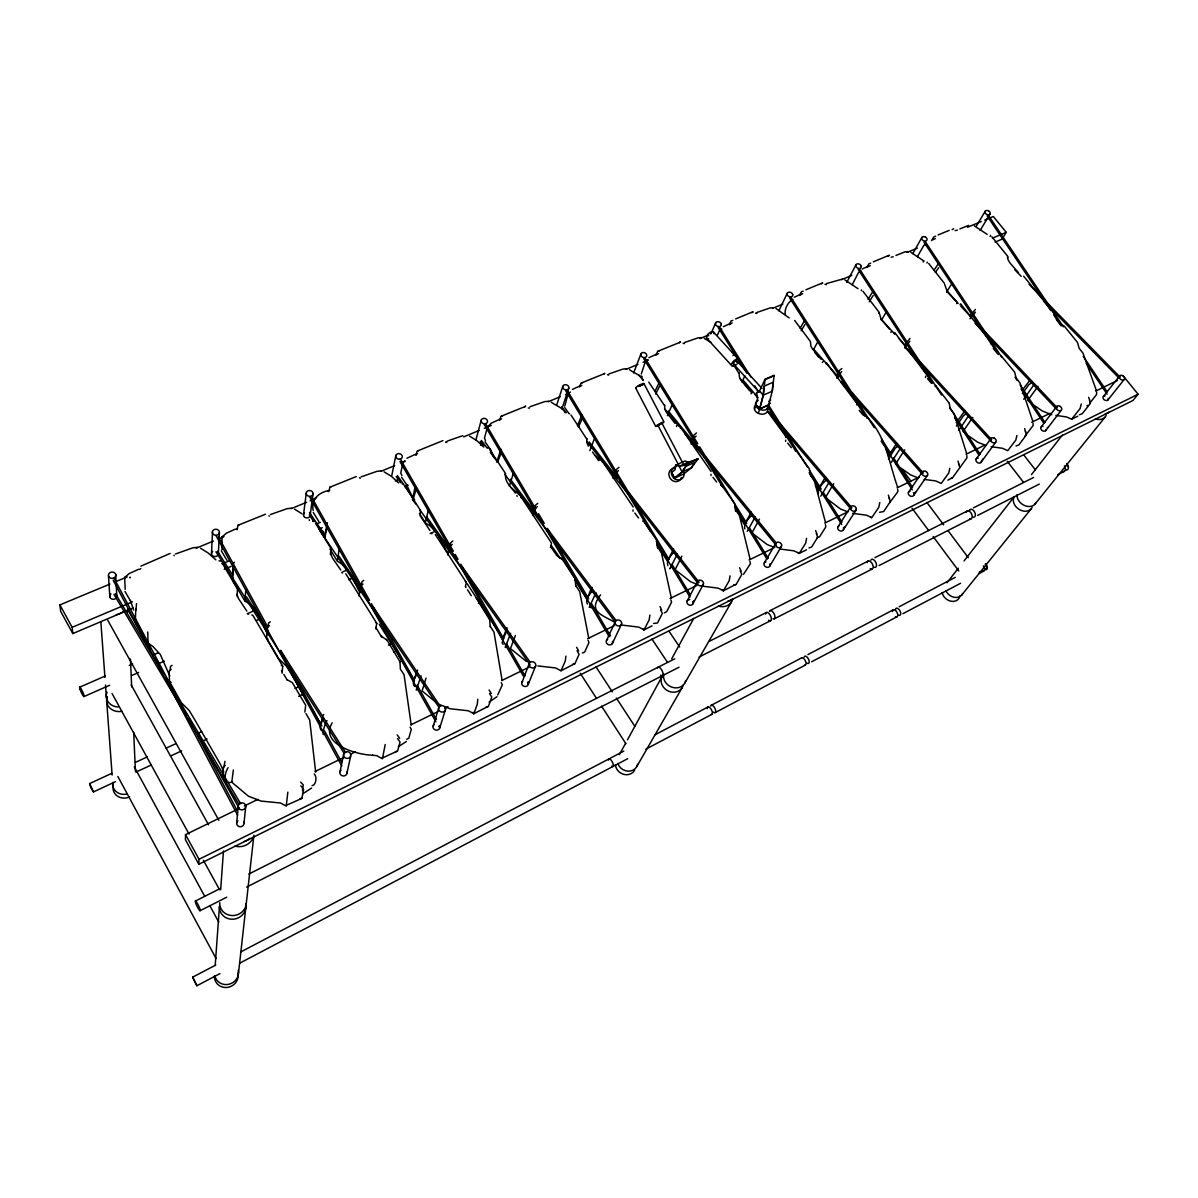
<?xml version="1.0" encoding="UTF-8"?>
<svg xmlns="http://www.w3.org/2000/svg" width="1198" height="1198" viewBox="0 0 1198 1198"><rect width="100%" height="100%" fill="white"/><g stroke="black" fill="none" stroke-linecap="round" stroke-linejoin="round"><path stroke-width="1.5" d="M465.947 587.589L465.588 586.406M435.293 534.473L466.366 582.498L465.378 586.451M489.623 449.385L505.526 473.539C504.493 482.105 510.528 486.178 515.365 493.097M309.413 520.456L309.264 519.692M386.55 639.807L381.338 636.243M381.593 636.992L375.798 627.438M239.36 808.395L185.525 834.632L185.435 839.738L198.823 864.267L1132.979 400.476L1138.1 394.217L1124.218 377.175M491.315 693.462L489.098 690.033M287.849 792.178L286.217 806.134L280.557 803.004L261.014 801.073L248.405 796.191L231.783 782.219L233.37 769.94M385.217 744.542L382.387 758.768L376.846 755.728L372.548 755.174M477.792 699.243L477.268 704.244L473.869 713.694L468.403 710.773L450.104 708.752L445.057 706.79M565.92 656.13L565.276 661.071L561.008 670.76L555.587 667.945L537.887 665.908M198.823 864.267L199.018 859.295L185.525 834.632M218.246 554.569A3.459 2.95 2.4 0 1 213.873 556.396L213.064 556.052A3.459 2.95 2.4 0 1 211.507 553.401L212.525 531.253A3.534 2.995 2.9 0 1 216.988 529.411L217.811 529.756A3.534 2.995 2.9 0 1 219.399 532.451L218.35 554.12M496.661 462.158L500.944 449.235M649.9 615.038L649.166 619.92L644.105 629.819L638.744 627.108L621.582 625.042M730.046 575.834L729.223 580.656L723.442 590.734L718.126 588.128L701.489 586.047M806.583 538.381L805.685 543.143L799.261 553.386L793.989 550.855L779.628 548.984M173.95 555.243L174.279 555.662M372.653 755.189C357.992 755.084 319.192 744.512 332.131 722.858M489.638 619.68L476.01 597.667M490.237 626.854L489.668 619.081M879.766 502.576L878.793 507.278L871.785 517.656L866.573 515.215L852.617 513.328M949.819 468.313L948.771 472.955L941.224 483.438L935.803 480.952L924.197 479.41M1016.922 435.473L1015.814 440.07L1007.788 450.643L1002.382 448.262L991.135 446.689M1081.255 403.996L1080.102 408.533L1071.641 419.195L1066.594 416.979L1055.887 415.377M233.325 565.351L232.951 574.696M237.054 529.726L237.983 525.293L265.447 514.241M403.247 484.022L402.079 483.633M223.741 767.828L224.999 761.314M237.144 596.529L237.444 589.072L222.154 563M215.191 965.543L219.459 906.407A13.283 12.459 -14.6 0 0 233.715 919.151A13.283 12.459 -14.6 0 0 245.62 903.681M220.657 889.785L223.457 851.044M236.665 823.191L238.312 805.326A3.804 3.489 -5.5 0 1 243.089 803.004L243.988 803.379A3.804 3.489 -5.5 0 1 245.725 806.464L243.898 824.284A3.714 3.429 -6.7 0 1 239.226 826.59L238.357 826.216A3.714 3.429 -6.7 0 1 236.665 823.191L236.83 822.307A3.714 3.429 -6.7 0 1 237.878 820.795M640.84 354.144L640.78 354.788A3.07 2.441 21.7 0 0 642.428 357.094L643.161 357.408A3.07 2.441 21.7 0 0 646.71 355.941L646.755 355.297A3.07 2.441 21.7 0 0 645.123 352.991L644.374 352.676A3.07 2.441 21.7 0 0 640.84 354.144L633.577 373.042M267.648 630.298L267.978 634.805M267.993 626.988L268.592 623.02L270.269 621.822M431.864 533.814L431.355 533.065M578.574 650.754L576.597 647.324M238.492 973.225L245.889 906.916M253.901 835.261L246.309 903.217A13.358 12.519 -14.2 0 1 232.322 915.572A13.358 12.519 -14.2 0 1 219.728 902.693M535.686 665.818L535.776 665.025A3.444 3.055 21.2 0 0 534.009 662.254L533.185 661.895A3.444 3.055 21.2 0 0 529.082 663.887L521.684 683.309A3.369 3.01 21 0 0 523.421 686.035L524.23 686.379A3.369 3.01 21 0 0 528.243 684.402L535.686 665.818A3.444 3.055 21.2 0 1 531.598 667.81L530.774 667.466A3.444 3.055 21.2 0 1 528.992 664.695L529.082 663.887M561.967 408.713L568.9 387.568A3.145 2.546 19.2 0 0 567.268 385.187L566.504 384.872A3.145 2.546 19.2 0 0 562.805 386.4L556.621 405.209M528.243 684.402L528.333 683.609A3.369 3.01 21 0 0 527.854 682.066M562.805 386.4L562.731 387.074A3.145 2.546 19.2 0 0 564.363 389.455L565.127 389.769A3.145 2.546 19.2 0 0 568.825 388.242M282.069 673.216L282.728 666.223L252.748 615.143L251.82 615.053M303.603 515.589A3.354 2.845 7.6 0 1 303.513 514.841L306.359 492.453A3.414 2.89 8 0 1 310.611 490.686L311.42 491.03A3.414 2.89 8 0 1 313.037 493.651L310.192 515.275M398.62 482.899L391.327 476.265L384.094 471.832M586.81 439.157L570.982 415.002M674.384 478.556L682.141 471.967L685.271 466.666L694.585 462.458L691.411 467.774L682.141 471.967L674.504 478.182L671.659 472.506L674.504 478.182L683.788 473.944L691.411 467.774L697.91 459.089L688.461 462.129L684.912 461.02L675.642 465.183L675.073 469.706L671.584 472.581M659.214 425.29C648.807 429.603 668.095 418.327 662.314 423.568M471.278 595.72L467.505 589.745M439.771 727.92L445.626 708.976A3.534 3.205 15 0 0 443.874 706.116L443.02 705.757A3.534 3.205 15 0 0 438.723 707.853L433.002 726.827A3.459 3.16 14.6 0 0 434.724 729.642L435.563 730.001A3.459 3.16 14.6 0 0 439.771 727.92L439.891 727.111A3.459 3.16 14.6 0 0 439.426 725.509M438.723 707.853L438.603 708.677A3.534 3.205 15 0 0 440.37 711.552L441.223 711.912A3.534 3.205 15 0 0 445.521 709.8M481.222 420.139L481.117 420.827A3.235 2.651 16.2 0 0 482.749 423.283L483.528 423.613A3.235 2.651 16.2 0 0 487.391 422.01L487.496 421.322A3.235 2.651 16.2 0 0 485.864 418.866L485.085 418.536A3.235 2.651 16.2 0 0 481.222 420.139L475.756 440.52M575.115 579.577L575.864 586.511M328.641 491.644L329.989 487.152L356.255 476.579M324.898 534.757L327.413 522.762M324.733 537.872L326.994 527.659M509.36 486.178L513.088 474.153M304.846 712.076L305.7 705.337L292.417 682.74L287.026 679.625M330.363 554.569L331.097 548.714L315.643 523.481M488.26 448.142L487.376 447.663M302.48 790.635L303.229 784.81L300.563 782.084M346.866 773.623L350.864 755.189A3.654 3.354 6.1 0 0 349.112 752.224L348.244 751.85A3.654 3.354 6.1 0 0 343.721 754.051L339.873 772.53A3.564 3.295 5.2 0 0 341.595 775.45L342.433 775.81A3.564 3.295 5.2 0 0 346.866 773.623L347.016 772.785A3.564 3.295 5.2 0 0 346.911 771.931M397.781 478.496L397.661 479.2A3.25 2.74 12.1 0 1 395.355 480.997M395.834 455.45L395.714 456.168A3.309 2.77 12.4 0 0 397.332 458.699L398.125 459.029A3.309 2.77 12.4 0 0 402.184 457.351L402.288 456.648A3.309 2.77 12.4 0 0 400.671 454.117L399.877 453.772A3.309 2.77 12.4 0 0 395.834 455.45L391.806 475.516M343.721 754.051L343.571 754.92A3.654 3.354 6.1 0 0 345.324 757.885L346.192 758.259A3.654 3.354 6.1 0 0 350.714 756.058M268.876 515.799L269.49 516.083M321.139 724.91L322.427 717.587M633.218 507.009L602.265 461.14M633.053 511.187L632.918 509.944M661.745 610.037L660.008 606.592M147.773 631.975L148.058 643.296L152.745 646.291L160.322 654.527L169.727 675.852M196.921 985.714L192.653 977.164L196.846 985.774L219.968 973.6M359.026 596.065L360.957 585.972L363.009 584.025M361.047 585.657L362.021 581.614L363.728 580.401M313.037 493.651L312.888 494.385A3.414 2.89 8 0 1 308.635 496.152L307.826 495.807A3.414 2.89 8 0 1 306.224 493.187M310.132 515.574L310.057 516.009A3.354 2.845 7.6 0 1 305.879 517.761L305.086 517.416M664.561 405.643L648.792 382.132M245.725 806.464L245.545 807.362A3.804 3.489 -5.5 0 1 240.768 809.698L239.87 809.309A3.804 3.489 -5.5 0 1 238.132 806.224M303.513 514.841L303.663 514.107A3.354 2.845 7.6 0 1 304.577 512.894M521.055 497.784L520.711 496.96M517.177 496.391L516.862 495.583M758.394 413.115L759.637 409.027L768.562 405.059L772.276 391.207L774.133 375.274L765.058 379.227L763.276 395.175L759.562 409.327M436.881 703.076L422.1 690.932L426.009 678.098M402.648 463.97L400.761 473.045L401.929 475.561M375.783 628.86L376.786 623.334L345.773 573.782M416.035 455.315L417.144 451.077L442.886 440.654M483.767 447.034L476.699 440.535L469.601 436.207M219.399 532.451L219.234 533.23A3.534 2.995 2.9 0 1 214.771 535.072L213.933 534.727A3.534 2.995 2.9 0 1 212.346 532.017M211.507 553.401L211.672 552.637A3.459 2.95 2.4 0 1 212.66 551.365M415.167 486.568L412.801 497.949L406.526 484.516M412.891 500.21L415.916 489.862M656.684 541.316L657.582 548.01M561.548 559.047L556.8 555.543L551.499 547.86M741.143 571.176L739.6 567.732M711.088 471.488L680.239 426.892M711.028 475.516L710.998 474.258M569.499 413.864L568.87 413.295M139.477 569.454L140.81 568.661M140.855 566.16L170.116 553.446M116.85 596.739L115.727 574.606M245.83 589.626L244.946 601.156L233.266 581.255M739.001 373.551L733.775 365.046M759.487 391.027L756.627 392.719L757.54 398.53L755.878 404.894L759.637 409.027L763.276 395.175L763.95 386.265L772.995 382.297L772.276 391.207L763.276 395.175L759.487 391.027L765.058 379.227M1023.661 276.154L1053.926 313.337L1053.821 315.149L1061.203 326.006M447.887 553.117L450.673 542.829L452.799 540.942M447.738 554.944L450.059 546.393L452.2 544.431M414.448 679.146L416.155 672.887M138.534 569.32L129.264 573.528L124.637 577.451L125.191 589.281M487.062 428.584L484.471 437.989L485.475 440.505M852.287 284.66L858.412 272.665L860.853 271.212M499.671 420.094L500.929 416.335L525.652 406.317M602.429 462.009L602.534 461.14M826.306 362.724L826.021 363.758M598.656 460.661L592.516 452.035M497.889 461.41L500.794 453.802M734.614 504.777L735.632 511.246M816.991 534.053L815.643 530.609M754.695 408.832L755.923 404.744L759.667 408.877L768.607 404.909M565.127 412.771C563.434 407.979 555.408 405.418 551.29 402.184M767.304 409.147L768.143 406.421M785.589 437.51L785.663 436.252L767.559 411.408M785.618 441.403L785.693 440.13M339.184 549.283L337.252 561.023L329.929 549.043M822.906 361.526L822.487 362.47M643.071 521.415L643.191 520.546L656.624 540.178M526.401 661.416L510.498 648.642L515.38 635.479M532.601 513.882L535.566 505.197L537.767 503.295M532.691 515.559L535.057 508.626L537.273 506.664M233.445 563.614L234.299 562.221M579.533 386.894L581.015 383.12L604.795 373.491M889.53 498.548L888.347 495.103M236.051 529.336L237.533 528.468M577.466 425.694L581.914 414.927M578.529 426.997L581.884 419.33M680.239 427.821L680.449 426.922M878.703 313.322L878.898 311.989L881.174 319.297M856.914 404.969L857.079 403.696L826.41 362.799M676.541 426.488L676.571 425.575M235.287 529.127L226.482 533.14L222.049 536.944L221.989 549.807M550.481 547.561L551.484 542.979L521.055 496.93M589.85 450.643L594.223 439.112M428.165 510.842L425.305 522.732L419.45 513.538M935.638 385.636L935.159 386.61M990.626 235.407L990.042 236.41M445.746 442.302L446.225 441.568L446.839 442.376M642.952 379.991C641.739 375.288 633.293 372.803 629.444 369.628M661.88 423.283L657.822 425.305L661.925 423.164L682.89 463.237M959.793 467.549L958.729 463.955M958.984 464.554L957.966 461.11M655.965 355.132L657.672 351.328L680.554 342.074M765.956 561.862A3.145 2.621 30 0 0 764.024 563.674L763.995 564.378A3.145 2.621 30 0 0 765.747 566.864L766.495 567.193A3.145 2.621 30 0 0 770 565.471L770.029 564.752A3.145 2.621 30 0 0 769.85 564.033L770.269 563.644M613.002 478.287L616.641 469.257L618.917 467.34M613.81 478.571L616.236 472.581L618.512 470.589M720.971 485.46L721.196 484.561L734.644 503.609M654.962 391.372L659.379 382.102M655.68 394.067L659.454 386.37M888.437 459.014L895.28 448.142L897.811 446.18M925.485 377.445L925.725 376.142M591.048 588.667L587.08 599.614L574.666 579.742M667.421 415.661L671.793 405.598M751.086 393.798L751.266 392.824M1025.533 431.984L1024.649 428.555M711.597 332.295L715.775 322.681M328.072 491.105L329.705 490.177M717.347 335.275L719.459 330.483L721.78 329.076M600.557 594.882C587.889 611.639 600.947 614.26 615.188 622.541M729.193 324.703L731.08 320.884L732.757 320.42M327.488 490.836C318.144 492.947 310.821 500.135 313.217 510.498M1007.383 257.84L1007.728 256.492L1008.027 259.652L1009.989 262.991L1018.48 272.635M524.769 406.901L525.323 406.137M681.827 556.127L680.404 559.167M691.366 440.969L694.151 434.904L696.487 432.972M691.051 444.159L693.837 438.109L696.188 436.117M528.273 408.009L529.561 407.994M990.866 343.871L990.851 342.074L960.556 303.768L960.017 304.861M606.577 640.361L615.443 621.328M594.807 608.015L589.251 607.236L595.975 592.725M1001.094 355.746L1014.436 371.889M759.457 519.123L752.104 532.631M795.472 451.077L795.786 450.149L809.264 468.628L810.492 475.441L814.161 480.128L825.482 522.373M612.298 643.596L621.283 624.622M741.906 382.072L744.871 375.858M778.85 310.776L787.341 293.106M891.192 462.473L900.671 447.842M833.688 483.737L825.452 497.544L840.457 508.985L847.42 511.726M799.41 295.532L801.477 291.698L803.184 291.204M904.715 449.864L895.73 463.686M679.58 560.814L675.223 569.514M972.776 417.428L963.147 431.34L966.442 434.185M322.756 715.76L323.76 714.547M800.114 328.312L804.607 320.57M801.177 330.753L804.876 324.568M861.302 290.74L861.482 289.886M1038.022 386.325L1027.824 400.312L1032.167 404.011M415.856 454.626L417.608 453.668M403.022 462.158L405.014 460.826M846.731 282.428L855.986 264.728M603.762 374.135L604.421 373.342M813.472 349.816L817.216 342.763M687.218 600.812L697.476 581.434M866.783 267.513L869.029 263.68L870.766 263.171M866.798 418.147L867.202 417.204C886.041 436.327 888.991 462.802 897.616 487.242M692.818 603.972L703.196 584.654M619.426 754.59L625.67 743.134M627.452 739.87L662.269 676.106A11.516 10.063 29.8 0 0 668.664 691.231A11.516 10.063 29.8 0 0 683.219 684.971M671.734 658.765L693.762 618.378M867.966 299.44L872.773 291.683M894.397 333.703L894.816 332.64L925.56 373.102M869.179 301.761L873.132 295.562M890.953 332.445L891.417 331.397M836.833 375.124L839.379 370.511L841.82 368.58M836.683 378.119L841.685 371.53M926.952 263.036L927.312 262.122M912.831 253.587L921.861 237.489M881.414 320.345L885.457 313.292M917.413 256.701L923.748 245.485L926.234 244.018M931.505 240.618L933.901 236.785L935.683 236.261M789.168 317.934L776.019 308.56M820.78 496.182L829.51 481.671M636.752 766.6L682.291 687.442M684.807 683.07L731.634 601.681M228.099 767.663C224.565 772.845 222.244 785.768 232.457 781.83M416.575 671.314L417.668 670.086M327.039 720.612C325.092 722.694 320.645 738.133 324.658 733.655M421.097 675.882L416.245 690.063L417.383 689.269M487.496 427.012L491.24 423.208L499.416 419.42M510.633 633.308L505.212 647.549M934.051 270.134L938.214 263.949M499.701 419.794L501.573 418.776M764.264 563.03L775.78 543.353M935.398 272.335L938.648 267.723M679.401 342.763L680.135 341.939M677.394 554.015L669.847 568.81L670.371 568.181M755.159 517.042L747.238 531.388M769.76 566.115L781.381 546.498M904.745 344.949L909.986 338.39M976.205 226.347L985.16 211.327M968.838 415.421L958.834 430.322M1034.203 384.348L1023.721 399.263M904.67 347.839L909.911 341.235M980.129 230.48L990.042 213.978M956.648 303.633L957.232 302.54L946.749 290.395M946.63 292.072L950.942 284.989M923.104 262.003L923.748 261.044M984.711 220.103L993.337 216.509L1006.23 232.337L1001.977 239.196L995.089 242.116M969.946 315.973L975.397 309.398M969.931 318.788L975.397 312.169M837.941 526.895L850.61 506.979M843.332 529.905L856.106 510.034M751.865 312.693L753.138 311.974M579.847 386.49L581.824 385.442M732.278 352.107L733.535 350.685M908.488 492.303L922.175 472.177M956.229 422.669L964.749 411.019M956.378 426.084L963.417 415.781L965.992 413.819M913.775 495.238L927.566 475.157M286.082 805.415L301.881 798.422L303.618 789.437L300.833 785.828M821.364 283.866L822.741 283.102M656.549 354.608L658.615 353.545M1022.134 390.323L1030.055 380.095M1022.373 393.633L1028.768 384.753L1031.373 382.791M976.07 459.148L991.06 438.363M980.922 462.503L995.643 442.257M888.062 256.192L889.545 255.384M730.016 324.089L732.158 322.981M891.162 257.211L893.229 256.821M1041.227 426.892L1056.726 406.436M1045.674 430.636L1061.248 410.24M946.989 582.752L958.34 568.226M964.031 560.964L1013.987 497.005M1031.433 474.663L1062.356 435.084M1089.701 403.292L1096.559 394.531L1096.634 392.21M496.975 696.712L489.098 702.103M952.14 229.612L953.713 228.773M1103.448 396.388L1119.696 375.828M382.087 758.139L397.631 750.981L400.057 742.116L397.556 738.507M1107.836 400.042L1124.173 379.526M800.459 294.813L802.675 293.69M955.18 230.615L957.352 230.166M961.425 595.376L1030.969 509.09M1034.758 504.373L1104.915 417.338M135.778 608.913L135.389 620.534L143.505 635.195M868.056 266.735L870.332 265.582M136.527 603.657L135.958 610.156M473.869 713.694L488.455 706.236L491.779 697.131L489.533 693.507M932.957 239.765L935.309 238.582M233.73 567.298L232.861 568.706L232.921 580.296M561.008 670.76L574.98 663.617L579.098 654.288L577.092 650.664M723.442 590.734L736.291 584.16L741.802 574.486L740.214 570.847M732.936 355.521L733.715 354.818M1024.859 436.282L1033.11 425.545L1033.08 423.223M947.888 480.158L952.665 477.568L966.951 457.861L966.816 455.554M111.684 773.369L89.61 783.597L90.928 787.88L93.474 791.908L115.517 781.65M768.622 404.415L770.494 403.127M507.068 627.737L502.471 639.208L499.431 633.008L467.1 583.651M768.846 401.315L770.718 400.087M93.474 791.908L89.7 783.612M591.498 588.023L592.291 587.394M982.36 459.418L983.064 459.014M673.605 548.894L667.526 561.293L657.103 545M1047.262 427.521L1047.666 427.476M751.266 512.115L744.422 524.679L741.173 518.914M825.542 476.939L817.979 489.638L815.524 485.445M124.637 577.451L126.09 576.852M359.535 477.643L360.239 478.361M896.643 443.275L888.422 456.094M222.049 536.944L223.577 536.3M638.249 386.28L641.873 384.693L638.339 386.235M314.849 498.338L316.452 497.679M398.26 746.788L406.407 741.472M487.871 426.368L489.578 425.649M303.034 793.585L311.645 788.014M438.872 726.527L440.025 725.943L438.992 726.722M527.674 682.875L528.782 682.336L527.734 683.1M693.103 601.576L694.106 601.082L693.043 601.845A3.22 2.74 28 0 1 693.133 602.564L693.088 603.298A3.22 2.74 28 0 1 689.419 605.095L688.655 604.78A3.22 2.74 28 0 1 686.903 602.22L686.963 601.486A3.22 2.74 28 0 1 688.281 599.839M844.066 527.39L844.979 526.925L843.901 527.689M914.688 492.678L915.572 492.228L914.823 492.827M312.723 521.325L314.176 521.609M171.059 669.233L169.218 671.135L169.442 681.437L181.437 702.792L189.164 710.489L194.795 719.818L220.836 765.058L223.682 771.931M218.979 560.859L220.761 561.023M269.415 625.566L267.454 627.497L266.585 638.025L278.7 658.675L286.367 666.133L292.027 675.148L320.51 723.832M607.491 374.645L608.659 375.109M225.194 765.402L223.247 767.229L223.442 777.053M324.134 718.456C320.63 720.283 318.264 728.893 321.933 730.795M406.946 458.235L415.436 454.312M418.192 673.815C414.688 675.777 411.378 684.073 414.733 686.484M507.742 631.316L505.496 633.218L502.097 642.787L503.115 644.269M683.07 343.242L684.372 343.631M172.048 665.324L170.445 666.507L170.236 670.401M593.07 590.809C589.431 593.1 584.938 600.692 587.424 604.002M674.504 552.173C670.745 554.599 665.893 561.877 667.915 565.576M752.269 515.26C748.391 517.836 743.299 524.799 744.842 528.842M826.635 479.964C822.622 482.689 817.365 489.368 818.429 493.696M755.504 313.157L756.911 313.487M675.642 465.183L679.176 466.307L683.878 465.333L697.715 458.699M824.958 284.315L826.47 284.57M648.942 357.693L656.519 354.159M239.765 963.162L627.707 758.708M645.842 749.154L711.822 714.382M715.131 712.63L805.385 665.07M811.66 661.76L896.958 616.805M902.888 613.69L960.571 583.291M978.706 573.722L983.648 571.117M192.653 977.164L215.79 965.034M240.558 952.036L623.814 751.116M655.171 734.674L707.988 706.985M711.312 705.248L801.627 657.882M807.901 654.602L893.274 609.842M899.204 606.727L955.3 577.331M200.006 910.75A5.391 0.839 64.1 0 0 197.505 903.621A5.391 0.839 64.1 0 0 195.753 903.307A5.391 0.839 64.1 0 0 200.006 910.75L226.736 897.212M246.683 887.059L679.086 667.211M699.063 657.058L770.628 620.669M774.237 618.842L872.294 568.99M879.077 565.531L971.219 518.689M977.598 515.439L1039.31 484.067M1057.654 474.737L1064.333 471.353M195.394 901.046L220.447 888.392M248.84 874.046L674.744 658.81M709.725 641.125L766.361 612.507M769.97 610.681L868.116 561.083M874.914 557.654L967.13 511.052M973.51 507.817L1033.619 477.448M199.018 859.295L1138.1 394.217M644.105 629.819L652.056 625.895M799.261 553.386L806.524 549.807M1071.641 419.195L1077.781 416.17M734.778 364.282A2.291 1.123 -42.8 0 1 733.431 363.533A2.291 1.123 -42.8 0 1 735.287 361.242L735.737 361.032M244.407 805.94L257.87 799.38M315.059 771.497L343.661 757.57M350.385 754.291L355.432 751.82M410.944 724.775L437.869 711.657M444.593 708.377L447.962 706.73M501.797 680.509L528.707 667.391M587.589 638.699L614.499 625.581M670.011 598.521L696.937 585.403M749.079 559.99L772.635 548.519M824.778 523.107L848.334 511.621M897.122 487.856L918.986 477.193M966.082 454.237L984.591 445.222M1031.703 422.265L1050.197 413.25M1095.616 391.117L1117.494 380.455M1086.96 405.778L1087.889 405.343M735.332 361.227L736.186 360.912M889.755 502.561L897.916 491.584L897.661 489.278M743.509 574.336L750.442 563.644L749.918 561.353M497.709 694.96L502.291 684.897L501.258 682.665M135.868 772.171L151.128 765.058M171.479 755.594L181.662 750.846M203.705 740.589L207.089 739.001M298.661 696.352L303.753 693.986M393.618 652.131L397.017 650.559M862.201 269.011L868.34 266.181M135.449 762.362L147.324 756.866M165.998 748.211L176.196 743.494M196.562 734.06L201.653 731.693M295.022 688.446L298.422 686.873M388.407 645.198L391.791 643.625M478.376 603.507L481.776 601.935M723.427 326.665L730.106 323.595M794.259 297.254L800.653 294.289M572.404 389.41L579.697 386.07M688.461 462.129L679.176 466.307L682.141 471.967L688.356 462.922M683.878 465.333L697.91 459.089M84.04 696.547L109.647 685.256M131.84 675.462L138.668 672.437M159.154 663.407L164.291 661.146M256.492 620.474L259.906 618.962M348.693 579.802L352.107 578.29M79.697 687.188L105.334 675.957M129.279 665.459L132.693 663.962M153.209 654.962L158.331 652.715M247.237 613.75L254.081 610.755M342.972 571.775L346.402 570.278M430.172 533.559L435.293 531.313M756.627 392.719L759.622 391.402M765.312 379.511L774.387 375.558M109.931 584.085L59.9 604.9L60.634 611.294L72.808 633.577L133.023 608.015M224.221 569.305L231.109 566.384M318.863 529.142L322.307 527.674M72.808 633.577L72.15 627.303L132.469 601.8M222.094 563.914L228.983 560.993M316.871 523.826L320.315 522.373M404.774 486.658L408.219 485.205M992.438 238.162L1006.23 232.337M735.647 318.923L752.673 311.869M805.91 289.781L822.247 283.013M873.327 261.823L889.006 255.324M938.079 234.973L949.145 230.39M115.113 581.929L127.198 576.912M196.202 548.19L213.454 541.017M218.635 538.86L223.816 536.704M291.099 508.701L306.628 502.247M310.087 500.809L315.254 498.653M380.829 471.368L394.621 465.633M401.525 462.757L404.984 461.32M463.641 436.911L479.17 430.456M484.351 428.3L491.255 425.425M548.19 401.734L560.26 396.703M565.441 394.561L568.885 393.124M625.835 369.433L637.905 364.402M643.086 362.245L648.253 360.089M700.021 338.555L708.647 334.961M772.485 308.41L782.833 304.097M841.505 279.688L851.853 275.375M907.066 252.404L917.428 248.091M967.46 227.276L981.267 221.54M462.787 435.653L447.498 440.999M959.868 228.893L968.643 225.389M895.939 255.459L905.059 251.82L908.458 251.625M951.077 478.436L952.021 478.122M735.752 584.669L733.715 584.968M574.516 664.111L572.569 664.321M488.035 706.715L486.148 706.88M792.762 299.545C788.074 301.641 783.911 309.788 785.394 314.67M397.272 751.431L395.445 751.55M647.729 359.864L645.467 361.272L641.274 374.031M570.413 392.031L568.226 393.423L564.737 406.107M301.881 798.422L300.129 798.497M247.657 613.601L248.63 614.185M817.126 537.872L819.672 536.674L825.826 526.821L825.437 524.514M341.729 572.359L342.463 573.033M175.507 553.97L193.028 547.771L197.7 547.321M270.508 514.511L287.235 508.626L291.728 508.207M361.062 476.894L377.056 471.293L381.368 470.904M664.246 612.882L666.657 611.759L671.569 602.175L670.895 599.913M530.055 406.706L544.701 401.6L548.714 401.285M609.003 373.911L623.05 369.044L626.913 368.744M684.582 342.508L698.06 337.866L701.803 337.596M582.423 653.03L584.744 651.952L588.952 642.547L588.098 640.301M757.001 312.423L769.94 307.991L773.564 307.751M826.455 283.582L842.389 279.104M406.661 739.271L408.758 738.297L411.303 729.357L410.06 727.156M312.109 785.663C316.167 785.139 317.275 776.424 314.19 773.923M658.361 350.969L659.289 350.894M1079.398 414.733L1082.258 413.729L1090.24 403.561L1089.461 399.997M1015.994 445.97L1018.809 444.997L1026.387 434.889L1025.458 431.295M581.689 382.776L582.587 382.701M501.558 415.991L502.426 415.961M808.95 547.92L811.6 547.052L817.71 537.243L816.317 533.619M417.743 450.748L418.581 450.733M329.989 487.152L330.798 487.137M237.983 525.293L238.761 525.323M879.587 512.265L883.66 511.561L890.309 501.633L889.081 498.024M653.644 623.469L657.492 622.975L662.344 613.451L660.562 609.827M438.318 704.169L441.688 705.472M696.802 584.205L690.557 581.734L675.103 569.664M774.807 547.561L767.169 544.551L753.033 533.799M985.879 445.476L977.748 442.242L969.002 436.147M917.443 477.613L910.54 474.857L900.162 467.579M1051.769 414.763L1042.23 410.944L1033.604 404.999M171.059 682.351L169.442 681.437M281.32 665.324L282.728 666.223M268.023 638.983L266.585 638.025M375.528 622.406L376.786 623.334M867.082 417.099L862.815 414.778L859.176 410.33M657.882 425.275L678.802 465.363M974.363 225.928L987.167 234.344M465.273 581.524L466.366 582.498M910.899 252.374L923.883 260.984M844.845 279.883L858.023 288.703M704.274 338.435L710.878 342.373M871.305 517.746L870.377 516.802M510.962 487.406L521.265 496.556M294.513 509.15L301.896 513.702M425.53 523.062L429.902 525.772L437.42 533.395M200.575 548.28L208.093 552.952L215.865 559.855M337.566 561.323L342.014 564.108L348.333 570.652M245.335 601.441C257.166 607.087 261.673 622.316 267.454 634.236M798.811 553.446L797.973 552.443M397.197 734.898L399.683 738.312M723.038 590.779L722.304 589.686M595.256 455.375L600.183 460.167M281.515 670.521L282.159 671.644M379.197 624.203L410.09 673.321M1014.736 269.715L1021.235 276.349M1029.052 284.3L1120.13 377.175M1043.608 301.117L1119.037 378.089M946.615 291.279L958.19 303.468M960.766 306.179L971.054 317.021M974.917 321.079L1057.25 407.799M975.142 323.355L1056.142 408.728M882.117 320.3L894.711 334.032M898.5 338.15L906.047 346.387M908.578 349.127L916.126 357.363M918.656 360.119L991.704 439.726M904.984 347.315L990.596 440.669M713.723 332.325L738.822 359.7M736.905 361.017L762.063 388.511M889.44 329.061L880.889 318.923M733.7 364.237L758.813 391.731M706.7 338.195L731.708 365.615M821.094 359.34L812.588 349.007L810.896 346.222L810.417 341.49L794.678 320.495M813.652 349.142L838.3 376.981M841.999 381.159L846.926 386.729M851.853 392.3L923.329 473.045M815.029 352.871L818.728 357.034M840.906 382.102L922.19 474.019M1056.396 319.596L1060.155 323.879L1064.288 326.126L1077.451 342.373L1079.188 348.363L1082.947 353.036L1096.335 390.413M749.589 390.623L741.068 379.991L739.451 377.1L739.166 372.848M755.923 404.744L759.637 409.027M993.262 348.513L997.035 352.901M743.524 380.635L757.975 397.586M770.015 411.723L776.034 418.791M779.658 423.029L851.913 507.847M740.02 378.748L752.059 392.899M767.708 411.273L850.76 508.821M674.953 423.268L666.417 412.352L664.68 408.698L664.695 404.954M643.76 629.834L643.116 628.665M927.492 378.643L931.28 383.15M638.579 374.704L643.326 380.5M668.214 410.929L697.835 447.139M706.131 457.292L776.049 542.754M664.74 408.997L678.952 426.383M684.867 433.631L776.064 545.21M991.869 236.77L1007.443 255.983M787.655 443.095L791.324 447.663M928.675 263.455L944.279 283.177M1088.623 397.332L1089.701 399.997M1015.874 377.61L1019.902 382.836L1032.856 421.352M561.682 406.841L566.265 412.696M589.176 441.927L617.809 478.481M620.1 481.401L622.391 484.336M629.25 493.097L699.108 582.288M586.9 441.463L697.925 583.306M429.932 530.474L420.199 515.784L420.348 510.243L404.789 485.819M1023.976 455.195L1035.401 469.886M712.96 477.313L716.629 482.03M1007.233 461.29L1023.152 481.851M862.904 291.234L878.523 311.495M935.563 385.516L948.786 402.663M950.134 408.548L954.207 413.909L966.666 453.593M340.741 570.023L332.295 557.759L330.783 553.746M634.865 513.088L638.534 517.94M902.244 469.526L911.184 481.476M926.848 502.396L943.635 524.799M948.112 530.774L968.239 557.654M481.371 440.445L486.942 447.902M490.281 452.365L496.96 461.305M510.333 479.17L540.403 519.393M616.161 620.669L547.097 528.318L549.927 533.02M480.248 441.448L483.588 445.911M504.732 474.228L614.948 621.702M912.007 508.177L928.72 530.609M933.167 536.599L958.789 570.997M246.848 611.115L238.432 598.446L236.979 594.283M754.995 394.172L757.091 397.047M568.541 413.085L564.752 407.575M397.362 475.591L414.673 499.895M426.563 516.608L451.421 551.544M453.593 554.584L456.827 559.152M462.233 566.744L530.355 662.449M396.224 476.609L400.551 482.689M412.441 499.401L415.676 503.969M420.004 510.034L530.205 665.025M490.536 449.639L485.01 441.733M735.662 510.093L739.436 515.469L750.083 559.122M641.574 376.007L642.143 376.816M551.424 545.584L560.275 558.388M401.615 477.298L406.856 484.995M657.507 546.887L661.461 552.922L671.389 598.146M309.428 512.385L325.137 535.656M338.734 555.827L367.007 597.712M373.282 607.027L440.28 706.311M988.38 215.266L1063.42 326.814M1083.217 356.24L1107.192 391.881M987.227 216.029L1050.781 310.522M1086.212 363.189L1107.042 394.172M669.203 631.511L679.64 647.01M309.324 514.975L313.502 521.19M319.776 530.489L439.022 707.389M651.907 639.028L667.481 662.299M925.17 241.472L1001.588 356.914M1015.02 377.19L1017.087 380.32M1020.187 384.992L1044.97 422.445M924.017 242.236L998.338 354.563M1021.055 388.886L1043.757 423.194M561.548 558.208L574.935 578.469M283.806 674.444L287.415 680.329M318.863 521.549L313.262 512.415M575.684 585.403L579.682 591.617L588.787 638.414M859.37 268.726L941.598 395.055M949.715 407.53L980.159 454.312M595.96 666.807L612.298 691.83M616.386 698.09L634.775 726.228M858.202 269.505L932.269 383.345M954.581 417.668L978.931 455.09M580.206 673.261L596.469 698.314M601.546 706.146L625.925 743.733M790.845 297.134L874.33 427.731M881.369 438.738L891.432 454.476M893.438 457.621L912.562 487.511M789.647 297.928L865.061 415.931M881.144 441.104L884.169 445.821M886.176 448.965L912.322 489.877M217.422 551.14L232.457 574.755M246.488 596.799L267.543 629.849M280.572 650.319L345.728 752.629M215.925 551.769L344.2 753.377M226.991 560.365L221.36 550.96M490.267 626.255L493.98 632.155L502.157 680.629M719.384 326.74L751.026 377.19M768.831 405.553L807.407 467.025M809.384 470.185L821.244 489.098M823.221 492.258L842.014 522.193M718.186 327.548L746.848 373.267M754.755 385.876L758.708 392.18M768.592 407.934L795.277 450.493M809.129 472.566L841.745 524.574M644.824 357.663L697.745 443.694M699.707 446.869L746.728 523.346M749.678 528.123L768.292 558.388M643.611 358.472L722.948 487.511M734.688 506.634L767.02 559.196M386.565 639.298L399.982 661.73M130.597 601.082L124.936 591.408M566.939 389.934L632.454 498.697M634.386 501.902L669.068 559.481M671.958 564.288L690.258 594.672M565.711 390.773L650.454 531.523M656.219 541.122L689.928 597.098M115.517 593.759L161.401 670.73M168.079 681.947L240.723 803.798M113.96 594.418L239.091 804.577M485.519 423.688L535.716 508.895M538.561 513.732L544.236 523.376M551.814 536.24L588.757 598.94M591.602 603.777L610.546 635.928M484.262 424.526L609.228 636.767M217.542 551.664A3.459 2.95 2.4 0 1 218.35 553.042L218.575 553.431M400.297 458.999L453.368 551.245M455.225 554.479L458.025 559.331M460.811 564.198L503.639 638.639M506.44 643.491L525.053 675.852M399.967 461.485L523.736 676.705M946.974 290.785L944.623 284.315M311.929 497.634L369.583 600.378M371.41 603.642L414.463 680.374M417.159 685.181L436.416 719.504M309.653 496.751L435.892 721.84M127.512 609.213L150.379 649.975M154.961 658.136L156.788 661.401M158.615 664.665L160.442 667.915M162.269 671.179L164.096 674.444M165.938 677.709L183.309 708.692M185.136 711.956L186.963 715.221M188.805 718.486L191.545 723.367M197.94 734.793L239.106 808.171M107.73 620.175L218.86 820.301M131.181 684.852L208.542 824.823M112.073 693.537L189.059 834.122M203.39 860.284L219.504 889.695M59.9 604.9L72.15 627.303M218.365 536.569L267.454 626.419M280.841 650.933L286.202 660.727M288.868 665.639L321.903 726.078M324.568 730.99L341.535 762.018M215.969 535.566L341.804 766.031M134.371 766.975L204.544 895.984M209.875 905.778L218.755 922.101M117.868 776.499L216.044 958.46M113.87 577.885L182.231 706.865M183.983 710.159L185.735 713.469M191.006 723.397L237.444 811.031M113.151 580.191L237.638 815.164M322.397 530.504L324.987 535.416M643.925 383.555L664.021 422.025M635.659 387.987L655.725 426.443M437.135 532.99L447.079 552.173M350.056 573.243L359.759 592.411M411.064 674.893L414.059 681.303M588.413 446.15L586.706 442.376L586.885 438.483M473.644 713.634L473.24 712.271M490.267 449.145L493.995 457.531M130.387 600.483L133.652 610.067M1014.706 372.338L1016.144 378.044M949.101 403.082L950.448 408.982M411.199 724.97L404.04 674.699L400.387 669.173L399.937 661.146M306.014 713.634L309.668 719.938L315.673 772.126M218.35 553.042L218.41 553.805M100.842 621.867L104.945 677.574M105.499 685.001L106.457 698M106.787 702.642L112.133 775.076M112.672 782.504L112.941 786.217M1108.24 398.44L1108.27 399.039A2.86 2.096 34 0 1 1105.44 400.431L1104.766 400.147A2.86 2.096 34 0 1 1103.029 397.991L1102.999 397.392A2.86 2.096 34 0 1 1103.897 396.059M108.494 575.819L109.812 596.829M130.447 659.08L131.675 686.888M133.697 732.322L135.419 771.272M981.432 460.796L981.447 461.44A2.965 2.291 33 0 1 978.377 462.952L977.658 462.653A2.965 2.291 33 0 1 975.921 460.376L975.906 459.733A2.965 2.291 33 0 1 978.257 458.085M643.056 384.633A4.687 0.764 -27.9 0 1 642.278 385.187M636.452 387.987A4.687 0.764 -27.9 0 1 638.774 385.457A4.687 0.764 -27.9 0 1 643.91 383.794M683.908 472.416A6.948 6.125 55.1 0 1 679.236 479.904A6.948 6.125 55.1 0 1 671.464 474.109A6.948 6.125 55.1 0 1 676.151 466.636M681.422 477.538A6.918 6.11 55.1 0 1 674.609 481.476A6.918 6.11 55.1 0 1 668.903 474.648A6.918 6.11 55.1 0 1 673.755 468.358M708.437 335.919A2.261 1.153 -43 0 1 708.632 335.44M735.767 361.017A2.291 1.123 -42.8 0 1 736.845 362.455M708.587 338.764A4.597 2.321 -43 0 1 706.745 336.189A4.597 2.321 -43 0 1 711.238 331.906A4.597 2.321 -43 0 1 713.858 333.748M736.426 364.641A4.642 2.261 -42.8 0 1 731.544 364.492A4.642 2.261 -42.8 0 1 737.234 359.101A4.642 2.261 -42.8 0 1 737.294 363.818M768.532 403.786A6.903 5.091 16.2 0 1 765.297 409.926A6.903 5.091 16.2 0 1 756.477 406.901A6.903 5.091 16.2 0 1 758.199 400.237M767.289 407.829A6.888 5.077 16.2 0 1 764.579 413.819A6.888 5.077 16.2 0 1 755.968 411.768A6.888 5.077 16.2 0 1 755.713 405.074M838.9 525.997A3.085 2.501 31.3 0 0 837.731 527.524L837.716 528.198A3.085 2.501 31.3 0 0 839.469 530.609L840.202 530.924A3.085 2.501 31.3 0 0 843.542 529.276L843.557 528.603A3.085 2.501 31.3 0 0 843.377 527.899M689 599.599A3.22 2.74 28 0 1 689.808 599.539M1104.481 395.879A2.86 2.096 34 0 1 1105.14 395.864M1046.154 429.603A2.92 2.186 33.6 0 1 1043.203 431.055L1042.515 430.756A2.92 2.186 33.6 0 1 1040.777 428.54L1040.748 427.926A2.92 2.186 33.6 0 1 1042.994 426.338M607.7 639.343A3.295 2.875 25.2 0 0 606.293 641.05L606.218 641.814A3.295 2.875 25.2 0 0 607.97 644.449L608.749 644.794A3.295 2.875 25.2 0 0 612.582 642.907L612.657 642.143A3.295 2.875 25.2 0 0 612.507 641.379M910.031 491.225A3.025 2.396 32.3 0 0 908.294 492.902L908.294 493.561A3.025 2.396 32.3 0 0 910.046 495.897L910.765 496.212A3.025 2.396 32.3 0 0 913.969 494.639L913.969 493.98A3.025 2.396 32.3 0 0 913.4 492.663M340.022 771.677A3.564 3.295 5.2 0 1 340.981 770.239M433.122 726.003A3.459 3.16 14.6 0 1 434.02 724.625M243.673 821.678A3.714 3.429 -6.7 0 1 244.078 823.4M521.774 682.516A3.369 3.01 21 0 1 522.598 681.183M116.745 597.203A3.594 3.07 -3.3 0 1 112.133 599.135L111.309 598.79A3.594 3.07 -3.3 0 1 109.767 596.035L109.961 595.241A3.594 3.07 -3.3 0 1 111.025 593.923M115.397 593.669A3.594 3.07 -3.3 0 1 116.595 594.867M116.895 595.616A3.594 3.07 -3.3 0 1 116.94 596.424M304.412 516.922A3.354 2.845 7.6 0 1 303.903 516.293M309.803 513.822A3.354 2.845 7.6 0 1 310.102 514.526M481.356 444.039A3.16 2.621 16 0 1 480.563 445.177M481.012 442.002A3.16 2.621 16 0 1 481.341 442.676M1066.774 463.506A4.208 2.696 61.7 0 1 1068.376 468.268A4.208 2.696 61.7 0 1 1065.486 469.841M1064.423 465.887A4.208 2.696 61.7 0 1 1065.247 470.215A4.208 2.696 61.7 0 1 1062.476 471.368M657.582 667.93A4.762 1.977 63.1 0 1 660.667 668.499A4.762 1.977 63.1 0 1 663.048 674.219A4.762 1.977 63.1 0 1 660.577 675.118M765.642 614.005A4.612 2.186 62.8 0 1 768.592 613.151A4.612 2.186 62.8 0 1 771.362 618.887A4.612 2.186 62.8 0 1 768.652 620.22M769.401 611.399A4.597 2.201 62.8 0 1 774.163 613.96A4.597 2.201 62.8 0 1 772.995 618.827M870.871 560.11A4.463 2.381 62.5 0 1 875.828 562.416A4.463 2.381 62.5 0 1 874.36 567.298M867.277 562.596A4.478 2.381 62.5 0 1 870.467 561.607A4.478 2.381 62.5 0 1 873.162 567.163A4.478 2.381 62.5 0 1 870.212 568.631M970.051 509.629A4.328 2.561 62.1 0 1 975.067 513.044A4.328 2.561 62.1 0 1 972.626 517.012M969.392 510.962A4.328 2.561 62.1 0 1 969.811 509.884M966.292 512.175A4.328 2.546 62.1 0 1 969.571 511.471A4.328 2.546 62.1 0 1 972.207 516.383A4.328 2.546 62.1 0 1 969.826 518.794M1066.849 464.839A3.04 1.947 61.7 0 1 1067.553 466.651M985.49 563.719A3.834 2.231 60.9 0 1 987.347 567.957A3.834 2.231 60.9 0 1 985.22 569.679M983.303 565.92A3.834 2.231 60.9 0 1 984.412 570.173A3.834 2.231 60.9 0 1 981.701 570.817M608.479 760.101A4.283 1.587 62.6 0 1 610.651 759.637A4.283 1.587 62.6 0 1 613.286 764.803A4.283 1.587 62.6 0 1 611.579 766.151M707.644 707.314A4.163 1.782 62.2 0 1 711.642 710.159A4.163 1.782 62.2 0 1 711.058 714.397M707.419 708.602A4.163 1.782 62.2 0 1 707.404 708.213M710.758 706.131A4.163 1.782 62.2 0 1 713.439 706.191A4.163 1.782 62.2 0 1 715.73 711.283A4.163 1.782 62.2 0 1 713.439 712.091M804.143 657.148A4.043 1.947 61.8 0 1 806.898 656.968A4.043 1.947 61.8 0 1 809.219 661.76A4.043 1.947 61.8 0 1 807.063 663.183M801.237 658.226A4.058 1.947 61.8 0 1 805.385 660.862A4.058 1.947 61.8 0 1 804.577 665.115M895.55 609.213A3.938 2.096 61.4 0 1 898.35 608.824A3.938 2.096 61.4 0 1 900.716 613.301A3.938 2.096 61.4 0 1 898.74 615.233M895.475 610.381A3.938 2.096 61.4 0 1 895.475 609.557M892.495 611.504A3.938 2.096 61.4 0 1 895.041 610.126A3.938 2.096 61.4 0 1 897.751 614.859A3.938 2.096 61.4 0 1 895.43 616.641M986.298 568.436A2.77 1.617 60.9 0 1 985.31 568.795M985.25 564.423A2.77 1.617 60.9 0 1 986.388 566.205M986.568 566.864A2.77 1.617 60.9 0 1 986.568 567.777M979.679 572A2.785 1.602 60.9 0 1 979.305 572.18M249.813 838.42A14.78 13.672 -7.1 0 1 244.257 841.475M253.437 836.923A14.705 13.597 -7.5 0 1 234.943 846.102M237.908 973.24A11.98 11.321 -23.7 0 1 227.216 987.437A11.98 11.321 -23.7 0 1 214.442 975.921M238.237 970.245A12.04 11.366 -23.3 0 1 229.043 984.232A12.04 11.366 -23.3 0 1 214.891 975.921M123.005 611.804A14.331 12.235 -3.5 0 1 116.311 614.649M129.624 796.895A11.621 10.408 -11.3 0 1 118.048 796.52A11.621 10.408 -11.3 0 1 113.076 787.251M128.231 609.033A14.241 12.19 -3.6 0 1 127.467 612.163M118.168 707A12.968 11.351 -6.8 0 1 107.011 692.115M121.822 711.342A12.893 11.306 -7 0 1 109.647 707.883A12.893 11.306 -7 0 1 107.341 696.787M126.539 794.124A11.681 10.438 -11 0 1 112.792 783.492M732.921 598.626A12.684 10.707 29.1 0 1 727.695 601.231M732.607 599.06A12.624 10.677 29.1 0 1 718.396 606.113M634.685 770.194A10.438 9.404 30.8 0 1 623.484 774.312A10.438 9.404 30.8 0 1 615.443 764.638M685.735 680.599A11.561 10.093 29.8 0 1 672.542 687.367A11.561 10.093 29.8 0 1 663.722 674.145M637.636 764.294A10.482 9.434 30.8 0 1 628.171 771.153A10.482 9.434 30.8 0 1 617.898 763.56M1109.408 411.768A11.411 8.386 34.1 0 1 1105.275 413.819M1106.143 415.526A11.366 8.371 34.1 0 1 1095.436 418.941M959.942 595.706A9.569 7.667 36 0 1 951.167 601.276A9.569 7.667 36 0 1 942.167 592.501M1035.956 502.636A10.497 8.072 34.9 0 1 1024.604 505.556A10.497 8.072 34.9 0 1 1017.057 494.594M1032.152 507.353A10.453 8.042 34.9 0 1 1019.618 509.689A10.453 8.042 34.9 0 1 1013.927 497.275M962.563 593.729A9.599 7.697 35.9 0 1 954.327 597.323A9.599 7.697 35.9 0 1 945.926 590.704M856.33 508.716L856.315 509.405A3.145 2.531 31.2 0 1 852.916 511.067L852.167 510.737A3.145 2.531 31.2 0 1 850.385 508.296L850.4 507.608A3.145 2.531 31.2 0 1 853.785 505.96L854.533 506.275A3.145 2.531 31.2 0 1 856.33 508.716M861.242 266.39L861.242 266.974A2.89 2.141 26.7 0 1 858.112 268.262L857.424 267.978A2.89 2.141 26.7 0 1 855.776 265.836L855.791 265.252A2.89 2.141 26.7 0 1 858.906 263.964L859.595 264.264A2.89 2.141 26.7 0 1 861.242 266.39M781.65 545.12L781.62 545.839A3.22 2.651 29.8 0 1 778.071 547.576L777.307 547.246A3.22 2.651 29.8 0 1 775.51 544.731L775.54 544.012A3.22 2.651 29.8 0 1 779.089 542.29L779.868 542.619A3.22 2.651 29.8 0 1 781.65 545.12M792.732 294.783L792.717 295.397A2.95 2.246 25.3 0 1 789.452 296.745L788.748 296.445A2.95 2.246 25.3 0 1 787.101 294.244L787.131 293.645A2.95 2.246 25.3 0 1 790.38 292.297L791.084 292.597A2.95 2.246 25.3 0 1 792.732 294.783M703.496 583.231L703.451 583.98A3.28 2.77 27.9 0 1 699.737 585.792L698.943 585.448A3.28 2.77 27.9 0 1 697.161 582.857L697.206 582.108A3.28 2.77 27.9 0 1 700.935 580.311L701.714 580.641A3.28 2.77 27.9 0 1 703.496 583.231M721.301 324.403L721.271 325.017A3.01 2.336 23.7 0 1 717.872 326.425L717.153 326.126A3.01 2.336 23.7 0 1 715.506 323.864L715.535 323.25A3.01 2.336 23.7 0 1 718.935 321.843L719.654 322.157A3.01 2.336 23.7 0 1 721.301 324.403M621.642 623.155L621.567 623.918A3.354 2.92 25.2 0 1 617.674 625.82L616.865 625.476A3.354 2.92 25.2 0 1 615.083 622.795L615.158 622.032A3.354 2.92 25.2 0 1 619.052 620.13L619.86 620.474A3.354 2.92 25.2 0 1 621.642 623.155M115.772 575.414L115.577 576.208A3.684 3.115 -2.6 0 1 110.875 578.17L110.021 577.795A3.684 3.115 -2.6 0 1 108.449 574.995L108.644 574.201A3.684 3.115 -2.6 0 1 113.346 572.255L114.199 572.614A3.684 3.115 -2.6 0 1 115.772 575.414M130.387 577.526L129.624 577.481L130.387 577.526M640.451 385.831L639.388 386.385L640.451 385.831M710.728 333.598L710.684 333.613A2.261 1.153 -43 0 1 711.133 333.508L710.684 333.613M1122.796 375.738L1122.107 375.438A2.92 2.111 33.9 0 0 1119.246 376.831L1119.291 377.445A2.92 2.111 33.9 0 0 1121.058 379.616L1121.747 379.916A2.92 2.111 33.9 0 0 1124.622 378.523L1124.578 377.909A2.92 2.111 33.9 0 0 1122.796 375.738M1059.916 406.332L1059.212 406.032A2.965 2.201 33.4 0 0 1056.232 407.485L1056.262 408.114A2.965 2.201 33.4 0 0 1058.044 410.345L1058.747 410.644A2.965 2.201 33.4 0 0 1061.727 409.192L1061.698 408.563A2.965 2.201 33.4 0 0 1059.916 406.332M994.37 438.228L993.651 437.929A3.025 2.306 32.9 0 0 990.536 439.441L990.551 440.085A3.025 2.306 32.9 0 0 992.348 442.391L993.067 442.691A3.025 2.306 32.9 0 0 996.167 441.178L996.152 440.535A3.025 2.306 32.9 0 0 994.37 438.228M925.979 471.518L925.245 471.203A3.085 2.411 32.2 0 0 921.996 472.776L921.996 473.45A3.085 2.411 32.2 0 0 923.778 475.816L924.512 476.13A3.085 2.411 32.2 0 0 927.761 474.543L927.761 473.884A3.085 2.411 32.2 0 0 925.979 471.518M988.545 210.908L987.886 210.623A2.785 1.977 28.6 0 0 985.011 211.821L985.026 212.375A2.785 1.977 28.6 0 0 986.658 214.397L987.332 214.682A2.785 1.977 28.6 0 0 990.207 213.484L990.192 212.93A2.785 1.977 28.6 0 0 988.545 210.908M925.365 237.054L924.691 236.77A2.83 2.067 27.7 0 0 921.681 237.998L921.696 238.567A2.83 2.067 27.7 0 0 923.344 240.648L924.017 240.933A2.83 2.067 27.7 0 0 927.012 239.69L927.012 239.121A2.83 2.067 27.7 0 0 925.365 237.054M80.011 689.329A5.151 0.764 65.2 0 0 83.935 696.562A5.151 0.764 65.2 0 0 81.659 689.734A5.151 0.764 65.2 0 0 80.011 689.329"/></g></svg>
